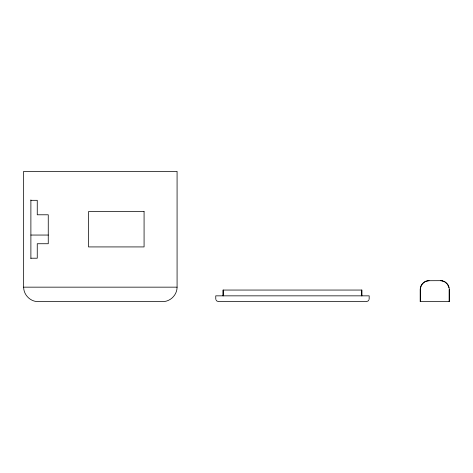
<?xml version="1.0" encoding="UTF-8"?>
<svg xmlns="http://www.w3.org/2000/svg" width="473" height="473" viewBox="0 0 473 473"><rect width="100%" height="100%" fill="white"/><g stroke="black" fill="none" stroke-linecap="round" stroke-linejoin="round"><path stroke-width="0.71" d="M369.159 299.066L369.177 295.844L215.747 295.844L215.771 299.066M177.079 287.158C177.127 294.91 170.351 301.685 162.606 301.638L38.124 301.638C30.378 301.685 23.603 294.91 23.65 287.158L23.65 171.362L177.079 171.362L177.079 287.158L23.65 287.158M369.017 299.699L368.089 301.005L366.285 301.638L218.644 301.638L216.841 301.005L215.913 299.699M425.688 281.382C422.49 282.759 420.391 286.153 420.402 289.618L420.402 301.638M425.682 281.299L429.088 280.672M428.059 280.737C423.637 281.11 420.095 285.195 420.19 289.618L420.19 301.638L449.35 301.638L449.35 289.618C449.397 285.538 446.352 281.476 442.237 280.873M428.035 280.714L440.665 280.672M30.887 200.316L37.255 200.316L37.255 214.789L48.258 214.789L48.258 243.737L37.255 243.737L37.255 258.211L30.887 258.211M30.887 235.051L48.293 235.051M440.452 280.672L442.693 280.921M440.665 280.672L441.504 280.714M441.48 280.737L441.871 280.767M442.693 280.974L444.815 281.878L447.198 284.001M447.76 284.787L448.918 287.673M449.137 289.618L449.137 301.638M361.94 295.844L361.94 290.055L222.984 290.055L222.984 295.844M361.65 290.055L361.65 295.844M223.274 290.055L223.274 295.844M30.887 199.913L30.887 258.536M144.076 211.602L88.498 211.602L88.498 246.924L144.076 246.924L144.076 211.602"/></g></svg>
